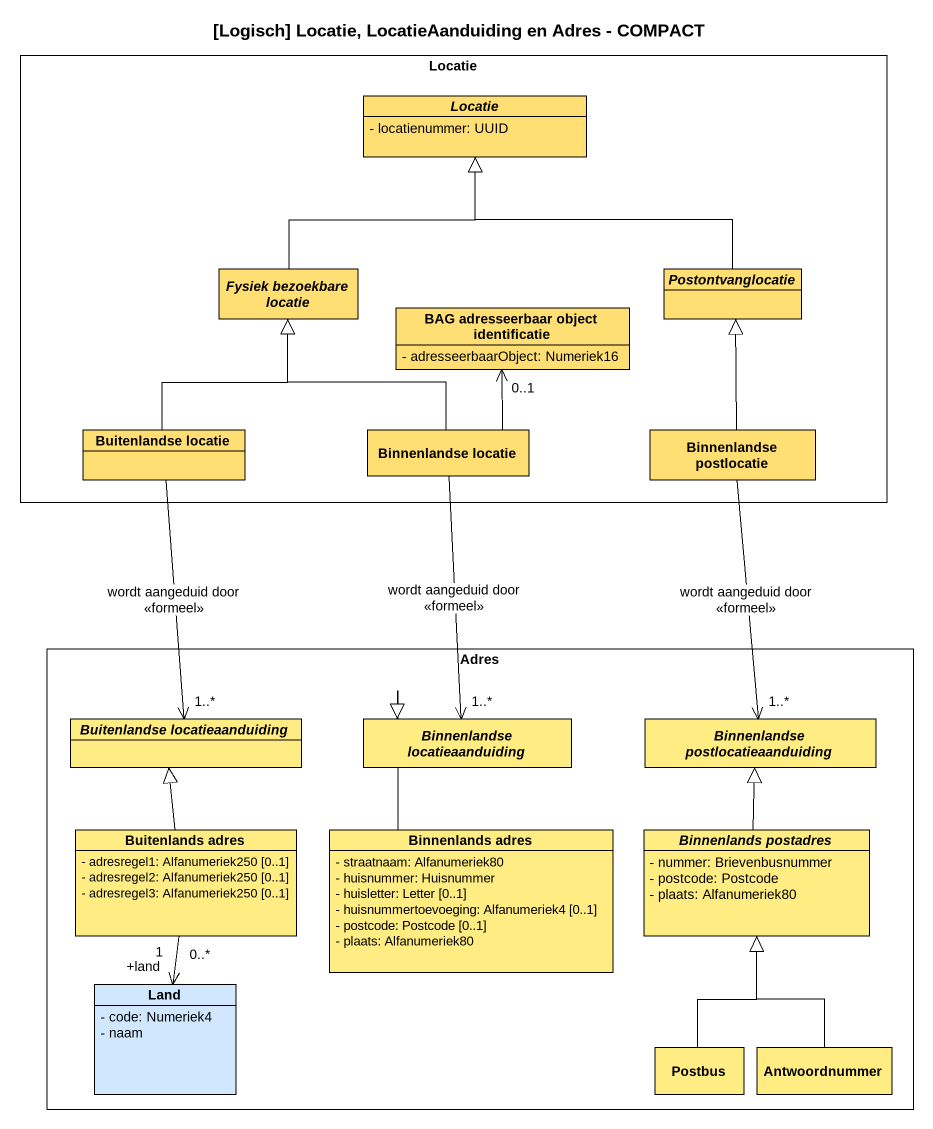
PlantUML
@startuml
title [Logisch] Locatie, LocatieAanduiding en Adres - COMPACT
hide circle
hide empty members
skinparam classAttributeIconSize 0
rectangle Locatie {
  abstract class "Locatie" as Locatie_2 #FFDE73 {
    - locatienummer: UUID
  }
  abstract class "Fysiek bezoekbare locatie" as Fysiek_bezoekbare_locatie #FFDE73
  class "BAG adresseerbaar object identificatie" as BAG_adresseerbaar_object #FFDE73 {
    - adresseerbaarObject: Numeriek16
  }
  abstract class Postontvanglocatie #FFDE73
  class "Buitenlandse locatie" as Buitenlandse_locatie #FFDE73
  class "Binnenlandse locatie" as Binnenlandse_locatie #FFDE73
  class "Binnenlandse postlocatie" as Binnenlandse_postlocatie #FFDE73
}
rectangle Adres {
  abstract class "Buitenlandse locatieaanduiding" as Buitenlandse #FFED83
  abstract class "Binnenlandse locatieaanduiding" as Binnenlandse #FFED83
  abstract class "Binnenlandse postlocatieaanduiding" as Binnenlandse_2 #FFED83
  class "Buitenlands adres" as Buitenlands_adres #FFED83 {
    - adresregel1: Alfanumeriek250 [0..1]
    - adresregel2: Alfanumeriek250 [0..1]
    - adresregel3: Alfanumeriek250 [0..1]
  }
  class "Binnenlands adres" as Binnenlands_adres #FFED83 {
    - straatnaam: Alfanumeriek80
    - huisnummer: Huisnummer
    - huisletter: Letter [0..1]
    - huisnummertoevoeging: Alfanumeriek4 [0..1]
    - postcode: Postcode [0..1]
    - plaats: Alfanumeriek80
  }
  abstract class "Binnenlands postadres" as Binnenlands_postadres #FFED83 {
    - nummer: Brievenbusnummer
    - postcode: Postcode
    - plaats: Alfanumeriek80
  }
  class Land #D0E7FE {
    - code: Numeriek4
    - naam
  }
  class Postbus #FFED83
  class Antwoordnummer #FFED83
}
Fysiek_bezoekbare_locatie -up-|> Locatie_2
BAG_adresseerbaar_object "0..1" <-- Binnenlandse_locatie
Postontvanglocatie -up-|> Locatie_2
Buitenlandse_locatie -up-|> Fysiek_bezoekbare_locatie
Binnenlandse_locatie -up-|> Fysiek_bezoekbare_locatie
Binnenlandse_postlocatie -up-|> Postontvanglocatie
Binnenlandse_postlocatie --> "1..*" Binnenlandse_2 : wordt aangeduid door\n<<formeel>>
Buitenlandse "1..*" <-up- Buitenlandse_locatie : wordt aangeduid door\n<<formeel>>
Binnenlandse "1..*" <-up- Binnenlandse_locatie : wordt aangeduid door\n<<formeel>>
Buitenlands_adres -up-|> Buitenlandse
Buitenlands_adres "0..*" --> "+land\n1" Land
Binnenlands_adres -up-|> Binnenlandse
Binnenlands_postadres -up-|> Binnenlandse_2
Postbus -up-|> Binnenlands_postadres
Antwoordnummer -up-|> Binnenlands_postadres
@enduml
